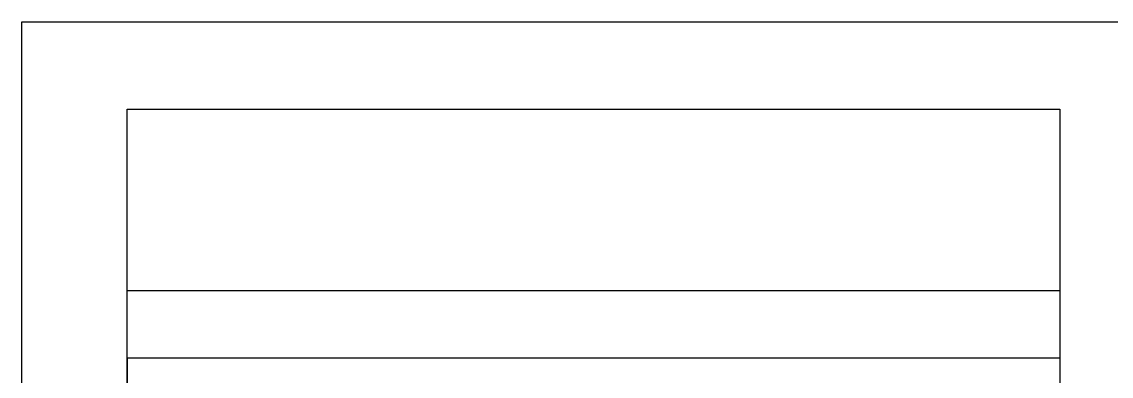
# Model space of a CAD drawing. Header units: millimetres. Extents: x -72 to 2978, y -1067 to 2817.
# Drawn here: x 588.23 to 609.61, y 834.14 to 841.1 of the extents above; entities that cross this region are included whole.
import ezdxf

# ---------------------------------------------------------------- set-up
doc = ezdxf.new("R2010")
doc.units = ezdxf.units.MM

msp = doc.modelspace()

# ---------------------------------------------------------------- linework, layer by layer
for p, q in [((588.23, 841.104), (610.73, 841.104)), ((588.23, 728.004), (588.23, 841.104)), ((590.297, 834.504), (590.297, 835.827)), ((590.297, 835.827), (608.597, 835.827)), ((590.297, 834.504), (608.597, 834.504)), ((590.297, 834.504), (590.297, 829.619))]:
    msp.add_line(p, q)
msp.add_lwpolyline([(590.297, 839.389), (608.597, 839.389), (608.597, 829.619), (590.297, 829.619)], close=True)

doc.saveas('drawing.dxf')
